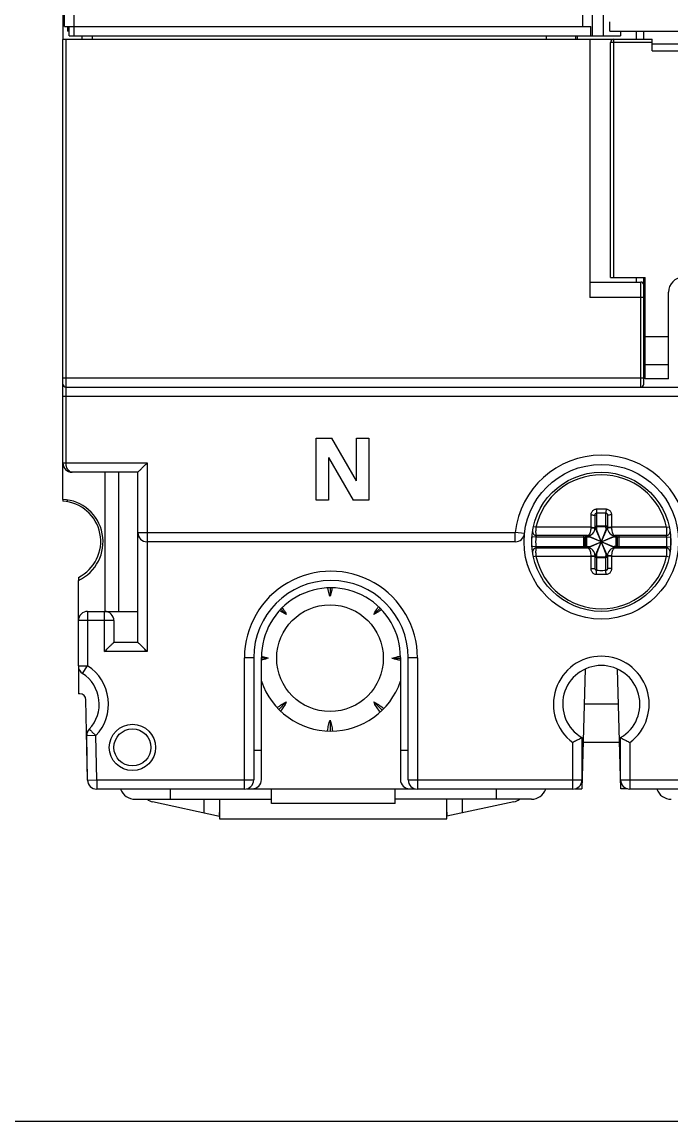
# Model space of a CAD drawing. Extents: x 0 to 557, y 0 to 248.
# Drawn here: x 125.6 to 167.7, y 12.1 to 83.2 of the extents above; entities that cross this region are included whole.
import ezdxf

# ---------------------------------------------------------------- set-up
doc = ezdxf.new("R2010")
doc.units = 0

# ---------------------------------------------------------------- blocks, each defined once
blk = doc.blocks.new('LV429640ATNSX22A 1')
for p, q in [((-199.7, 81.741), (-199.7, -6.913)), ((-199.6, -7.213), (-199.6, 79.279)), ((-164.7, -7.813), (-164.7, 78.904)), ((-165.45, 74.487), (-165.45, -7.813)), ((-166.05, -7.213), (-166.05, 73.887)), ((-199, 35.787), (-199, -7.213)), ((-199.7, -6.913), (-199.7, -8.045)), ((-199.6, -6.913), (-199.7, -6.913)), ((-164.3, -7.513), (-164.3, -6.913)), ((-199.6, -7.213), (-165.53, -7.213)), ((-199.4, -7.213), (-199.4, -7.513)), ((-199.3, -7.513), (-199.4, -7.513)), ((-199.3, -7.813), (-199.3, -7.213)), ((-199.3, -7.813), (-163.6, -7.813)), ((-199, -7.213), (-199, -7.813)), ((-198.45, -8.045), (-198.45, -7.813)), ((-197.779, -8.045), (-197.779, -7.813)), ((-168.4, -8.045), (-168.4, -7.813)), ((-166.521, -7.813), (-166.521, -8.045)), ((-166.4, -8.045), (-166.4, -7.813)), ((-165.53, -7.813), (-165.53, -7.213)), ((-164.3, -7.513), (-60.4, -7.513)), ((-163.6, -7.513), (-163.6, -7.813)), ((-162.6, -7.513), (-162.6, -8.035)), ((-162.1, -8.035), (-162.1, -7.513)), ((-199.7, -37.789), (-199.7, -8.045)), ((-164.111, -8.045), (-199.7, -8.045)), ((-199.5, -8.045), (-199.5, -35.435)), ((-165.6, -8.045), (-165.6, -24.735)), ((-164.25, -23.435), (-164.25, -8.235)), ((-161.55, -8.235), (-164.25, -8.235)), ((-164.05, -8.035), (-164.05, -23.435)), ((-164.05, -8.035), (-161.55, -8.035)), ((-161.55, -8.785), (-161.55, -8.035)), ((-161.55, -8.335), (-157.55, -8.335)), ((-161.55, -8.785), (-157.55, -8.785)), ((-164.25, -23.435), (-162, -23.435)), ((-162.6, -23.435), (-162.6, -23.735)), ((-162.1, -30.335), (-162.1, -23.435)), ((-162, -29.985), (-162, -23.435)), ((-165.6, -23.735), (-162.3, -23.735)), ((-162.3, -30.535), (-162.3, -23.735)), ((-162.1, -24.735), (-165.6, -24.735)), ((-160.5, -29.985), (-160.5, -24.385)), ((-160.5, -27.285), (-162, -27.285)), ((-162, -28.26), (-162.1, -28.26)), ((-162, -28.335), (-162.1, -28.335)), ((-162, -29.06), (-160.5, -29.06)), ((-162, -29.835), (-162.1, -29.835)), ((-199.7, -29.935), (-162.1, -29.935)), ((-199.5, -30.535), (-125.4, -30.535)), ((-162, -29.91), (-162.1, -29.91)), ((-160.5, -29.985), (-162, -29.985)), ((-125.4, -31.135), (-199.7, -31.135)), ((-183.3, -37.835), (-183.3, -33.835)), ((-183.3, -33.835), (-182.293, -33.835)), ((-180.7, -36.594), (-182.293, -33.835)), ((-180.7, -36.594), (-180.7, -33.835)), ((-180.7, -33.835), (-179.9, -33.835)), ((-179.9, -33.835), (-179.9, -37.835)), ((-199.7, -35.435), (-194.25, -35.435)), ((-194.25, -35.435), (-194.25, -47.635)), ((-182.5, -35.076), (-180.907, -37.835)), ((-182.5, -35.076), (-182.5, -37.835)), ((-194.85, -36.035), (-199.1, -36.035)), ((-196.995, -36.035), (-196.995, -45.035)), ((-196.1, -36.035), (-196.1, -45.035)), ((-194.85, -47.035), (-194.85, -36.035)), ((-199.7, -37.789), (-199.7, -37.916)), ((-199.4, -37.951), (-199.4, -37.824)), ((-182.5, -37.835), (-183.3, -37.835)), ((-179.9, -37.835), (-180.907, -37.835)), ((-165.25, -39.635), (-165.25, -38.831)), ((-165.15, -38.668), (-165.15, -39.59)), ((-164.55, -39.59), (-164.55, -38.668)), ((-164.45, -38.831), (-164.45, -39.635)), ((-169.081, -39.599), (-169.244, -39.563)), ((-165.513, -39.635), (-165.25, -39.635)), ((-164.465, -41.402), (-165.235, -39.668)), ((-165.235, -41.402), (-164.465, -39.668)), ((-164.531, -41.331), (-165.169, -39.738)), ((-165.169, -41.331), (-164.531, -39.739)), ((-164.55, -39.52), (-165.15, -39.52)), ((-164.55, -39.562), (-165.15, -39.562)), ((-164.187, -39.635), (-164.45, -39.635)), ((-160.619, -39.599), (-160.456, -39.563)), ((-194.85, -39.935), (-170.418, -39.935)), ((-169.821, -39.999), (-170.418, -39.935)), ((-170.418, -40.535), (-170.418, -39.935)), ((-169.089, -40.235), (-169.339, -40.217)), ((-169.339, -40.853), (-169.339, -40.217)), ((-165.795, -40.235), (-169.089, -40.235)), ((-165.75, -40.135), (-169.05, -40.135)), ((-165.98, -40.935), (-165.98, -40.135)), ((-165.884, -40.835), (-165.884, -40.235)), ((-165.862, -40.235), (-165.862, -40.835)), ((-165.81, -40.235), (-165.81, -40.835)), ((-163.983, -40.92), (-165.717, -40.15)), ((-165.717, -40.92), (-163.983, -40.15)), ((-164.054, -40.854), (-165.646, -40.216)), ((-165.646, -40.854), (-164.054, -40.216)), ((-160.65, -40.135), (-163.95, -40.135)), ((-160.611, -40.235), (-163.905, -40.235)), ((-163.89, -40.835), (-163.89, -40.235)), ((-163.838, -40.835), (-163.838, -40.235)), ((-163.816, -40.235), (-163.816, -40.835)), ((-163.72, -40.135), (-163.72, -40.935)), ((-160.611, -40.235), (-160.361, -40.217)), ((-160.361, -40.217), (-160.361, -40.853)), ((-170.418, -40.535), (-194.25, -40.535)), ((-169.089, -40.835), (-169.339, -40.853)), ((-169.089, -40.835), (-165.795, -40.835)), ((-169.05, -40.935), (-165.75, -40.935)), ((-163.95, -40.935), (-160.65, -40.935)), ((-163.905, -40.835), (-160.611, -40.835)), ((-160.611, -40.835), (-160.361, -40.853)), ((-169.081, -41.471), (-169.244, -41.507)), ((-165.513, -41.435), (-165.25, -41.435)), ((-165.25, -42.239), (-165.25, -41.435)), ((-165.15, -41.48), (-165.15, -42.401)), ((-165.15, -41.508), (-164.55, -41.508)), ((-165.15, -41.55), (-164.55, -41.55)), ((-164.55, -42.401), (-164.55, -41.48)), ((-164.187, -41.435), (-164.45, -41.435)), ((-164.45, -41.435), (-164.45, -42.239)), ((-160.619, -41.471), (-160.456, -41.507)), ((-198.7, -42.841), (-198.7, -43.033)), ((-198.7, -48.557), (-198.7, -43.033)), ((-182.41, -43.516), (-182.41, -44.061)), ((-198.1, -45.035), (-198.1, -48.557)), ((-198.1, -45.035), (-194.85, -45.035)), ((-197, -47.635), (-197, -45.035)), ((-185.586, -44.888), (-185.24, -45.233)), ((-179.58, -45.233), (-179.174, -44.828)), ((-196.4, -45.635), (-198.7, -45.635)), ((-196.4, -45.635), (-196.4, -47.035)), ((-196.4, -47.035), (-194.85, -47.035)), ((-194.25, -47.635), (-197, -47.635)), ((-187.35, -48.035), (-187.95, -48.035)), ((-187.95, -56.535), (-187.95, -48.035)), ((-187.35, -48.035), (-187.35, -55.935)), ((-186.852, -55.913), (-186.852, -48.014)), ((-186.412, -48.063), (-186.852, -48.063)), ((-178.408, -48.063), (-177.852, -48.063)), ((-177.852, -48.013), (-177.852, -55.914)), ((-176.75, -48.035), (-177.35, -48.035)), ((-177.35, -55.935), (-177.35, -48.035)), ((-176.75, -48.035), (-176.75, -56.535)), ((-198.7, -48.557), (-198.7, -50.363)), ((-198.7, -48.557), (-198.1, -48.557)), ((-198.425, -49.061), (-198.1, -48.557)), ((-165.903, -48.77), (-166.106, -56.513)), ((-163.595, -56.513), (-163.797, -48.77)), ((-198.606, -50.363), (-198.7, -50.363)), ((-198.116, -55.924), (-198.206, -50.756)), ((-185.24, -50.893), (-185.723, -51.377)), ((-179.58, -50.893), (-179.038, -51.436)), ((-165.962, -51.013), (-163.739, -51.013)), ((-182.41, -52.066), (-182.41, -52.781)), ((-197.56, -53.066), (-198.16, -53.076)), ((-198.11, -55.945), (-198.16, -53.076)), ((-197.996, -52.653), (-197.915, -52.73)), ((-197.915, -52.73), (-197.853, -52.787)), ((-197.853, -52.787), (-197.818, -52.821)), ((-197.818, -52.821), (-197.56, -53.066)), ((-197.51, -55.935), (-197.56, -53.066)), ((-166.1, -53.2), (-166.1, -55.935)), ((-163.6, -55.935), (-163.6, -53.2)), ((-187.35, -54.013), (-186.852, -54.013)), ((-177.852, -54.013), (-177.35, -54.013)), ((-166.7, -56.535), (-166.7, -53.522)), ((-163.673, -53.513), (-166.027, -53.513)), ((-163, -53.522), (-163, -56.535)), ((-198.11, -55.945), (-197.51, -55.935)), ((-197.51, -55.935), (-187.35, -55.935)), ((-197.51, -55.935), (-197.51, -56.535)), ((-177.35, -55.935), (-166.1, -55.935)), ((-163.6, -55.935), (-152.35, -55.935)), ((-187.95, -56.535), (-197.51, -56.535)), ((-192.754, -56.535), (-192.754, -57.188)), ((-187.791, -56.513), (-187.452, -56.513)), ((-177.253, -56.533), (-187.452, -56.533)), ((-186.203, -57.463), (-186.203, -56.533)), ((-178.203, -57.463), (-178.203, -56.533)), ((-177.252, -56.514), (-176.908, -56.514)), ((-166.7, -56.535), (-176.75, -56.535)), ((-171.653, -56.535), (-171.653, -57.188)), ((-166.541, -56.513), (-166.106, -56.513)), ((-163.159, -56.513), (-163.595, -56.513)), ((-152.95, -56.535), (-163, -56.535)), ((-195.028, -57.188), (-186.203, -57.188)), ((-189.553, -58.311), (-193.894, -57.349)), ((-190.553, -58.089), (-190.553, -57.188)), ((-189.553, -57.188), (-189.553, -58.463)), ((-178.203, -57.463), (-186.203, -57.463)), ((-169.378, -57.188), (-178.203, -57.188)), ((-174.853, -58.463), (-174.853, -57.188)), ((-170.513, -57.36), (-174.853, -58.29)), ((-173.853, -57.188), (-173.853, -58.076)), ((-189.553, -58.463), (-174.853, -58.463))]:
    blk.add_line(p, q)
at = {"color": 7}
blk.add_lwpolyline([(-328, -78), (222, -78), (222, 142), (-328, 142)], close=True, dxfattribs=at)
for centre, radius in [((-164.85, -40.535), 5), ((-164.85, -40.535), 4.5), ((-182.41, -48.063), 3.45), ((-195.2, -53.835), 1.5), ((-195.2, -53.835), 1.2)]:
    blk.add_circle(centre, radius)
for centre, radius, start, end in [((-164.05, -8.235), 0.2, 90, 180), ((-159.55, -24.385), 0.95, 0, 180), ((-162.3, -23.935), 0.2, 0, 90), ((-199.5, -30.335), 0.2, 180.00018, 270), ((-162.3, -30.335), 0.2, 270, 359.99915), ((-199.1, -35.435), 0.6, 180, 270), ((-164.85, -40.535), 5.6, 6.15064, 173.84936), ((-164.85, -40.535), 4.333, 12.47309, 167.52691), ((-199.85, -40.535), 2.75, 294.71985, 86.87322), ((-199.85, -40.51), 2.599, 11.4703, 86.6814), ((-165.75, -39.635), 0.5, 270, 0), ((-163.95, -39.635), 0.5, 180, 270), ((-199.851, -40.51), 2.599, 296.28107, 11.4703), ((-194.25, -39.935), 0.6, 180, 270), ((-170.418, -39.935), 0.6, 270, 353.84936), ((-169.05, -39.885), 0.25, 171.20259, 270), ((-164.85, -40.535), 4.25, 175.95223, 184.04777), ((-160.65, -39.885), 0.25, 269.99996, 8.79727), ((-164.85, -40.535), 4.25, 355.95223, 4.04777), ((-169.05, -41.185), 0.25, 89.99996, 188.79727), ((-165.75, -41.435), 0.5, 0, 90), ((-163.95, -41.435), 0.5, 90, 180), ((-160.65, -41.185), 0.25, 351.20259, 90), ((-164.85, -40.535), 4.333, 192.47309, 347.52691), ((-182.35, -48.035), 5.6, 0, 180.00062), ((-182.35, -48.035), 5, 0, 180), ((-182.352, -48.013), 4.5, 359.99999, 180.00384), ((-198.1, -45.635), 0.6, 90, 180), ((-197, -45.635), 0.6, 0, 90), ((-164.85, -51.035), 3.1, 306.63921, 233.36079), ((-198.1, -48.557), 0.6, 180, 237.15468), ((-199.7, -51.035), 2.95, 316.49112, 57.15487), ((-164.85, -51.035), 2.5, 300, 240), ((-199.7, -51.035), 2.35, 316.49111, 57.15468), ((-182.35, -48.033), 4.75, 198.57041, 341.27007), ((-198.606, -50.763), 0.4, 0.75185, 90), ((-197.56, -53.066), 0.6, 136.49111, 181), ((-197.516, -55.913), 0.6, 181.00842, 196.17438), ((-197.51, -55.935), 0.6, 181, 270), ((-187.95, -55.935), 0.6, 270, 0), ((-187.452, -55.913), 0.6, 269.99677, 360), ((-177.252, -55.914), 0.6, 180.00032, 269.94895), ((-176.75, -55.935), 0.6, 180, 270), ((-166.7, -55.935), 0.6, 270, 0), ((-163, -55.935), 0.6, 180, 270), ((-195.028, -56.188), 1, 200.28799, 270), ((-169.378, -56.188), 1, 270.0002, 339.71199), ((-160.322, -56.188), 1, 200.28799, 270), ((-193.678, -56.373), 1, 234.67389, 257.51092), ((-170.728, -56.384), 1, 282.43176, 306.38253)]:
    blk.add_arc(centre, radius, start, end)
for points, knots in [([(-199.1, -36.035), (-199.144, -36.035), (-199.232, -36.012), (-199.339, -35.926), (-199.419, -35.809), (-199.472, -35.674), (-199.496, -35.546), (-199.5, -35.466), (-199.5, -35.435)], [0, 0, 0, 0, 0.130511, 0.2629632, 0.4033116, 0.5506783, 0.6958514, 0.7904779, 0.7904779, 0.7904779, 0.7904779]), ([(-194.85, -36.035), (-194.841, -36.025), (-194.804, -35.989), (-194.724, -35.91), (-194.599, -35.784), (-194.435, -35.62), (-194.315, -35.5), (-194.25, -35.435)], [0, 0, 0, 0, 0.0402334, 0.155377, 0.3364328, 0.573722, 0.8485282, 0.8485282, 0.8485282, 0.8485282]), ([(-165.513, -38.798), (-165.513, -38.775), (-165.509, -38.727), (-165.489, -38.653), (-165.453, -38.579), (-165.398, -38.51), (-165.325, -38.455), (-165.243, -38.42), (-165.184, -38.412), (-165.156, -38.411)], [0, 0, 0, 0, 0.0686055, 0.1439426, 0.226554, 0.3151503, 0.4062368, 0.4967444, 0.5814957, 0.5814957, 0.5814957, 0.5814957]), ([(-165.513, -38.798), (-165.48, -38.797), (-165.419, -38.799), (-165.334, -38.805), (-165.287, -38.813), (-165.25, -38.823), (-165.25, -38.831)], [0, 0, 0, 0, 0.0995172, 0.1852358, 0.2437846, 0.2679334, 0.2679334, 0.2679334, 0.2679334]), ([(-165.513, -39.599), (-165.513, -39.517), (-165.513, -39.346), (-165.513, -39.079), (-165.513, -38.894), (-165.513, -38.798)], [0, 0, 0, 0, 0.2451334, 0.5135022, 0.8014853, 0.8014853, 0.8014853, 0.8014853]), ([(-165.25, -38.831), (-165.25, -38.821), (-165.249, -38.802), (-165.244, -38.771), (-165.234, -38.741), (-165.219, -38.712), (-165.199, -38.689), (-165.175, -38.673), (-165.158, -38.669), (-165.15, -38.668)], [0, 0, 0, 0, 0.0284303, 0.0592124, 0.0918038, 0.1246929, 0.1556434, 0.1834244, 0.2075979, 0.2075979, 0.2075979, 0.2075979]), ([(-165.156, -38.411), (-165.088, -38.41), (-164.952, -38.409), (-164.749, -38.409), (-164.612, -38.41), (-164.544, -38.411)], [0, 0, 0, 0, 0.2025636, 0.4076196, 0.6117272, 0.6117272, 0.6117272, 0.6117272]), ([(-165.156, -38.411), (-165.156, -38.445), (-165.155, -38.508), (-165.153, -38.594), (-165.151, -38.646), (-165.15, -38.668)], [0, 0, 0, 0, 0.1001381, 0.1907363, 0.2572488, 0.2572488, 0.2572488, 0.2572488]), ([(-165.15, -38.668), (-165.084, -38.668), (-164.951, -38.666), (-164.751, -38.666), (-164.617, -38.668), (-164.55, -38.668)], [0, 0, 0, 0, 0.1989894, 0.3995198, 0.6000139, 0.6000139, 0.6000139, 0.6000139]), ([(-164.544, -38.411), (-164.544, -38.445), (-164.545, -38.508), (-164.547, -38.594), (-164.549, -38.646), (-164.55, -38.668)], [0, 0, 0, 0, 0.1001378, 0.190736, 0.257248, 0.257248, 0.257248, 0.257248]), ([(-164.55, -38.668), (-164.542, -38.669), (-164.525, -38.673), (-164.502, -38.688), (-164.482, -38.712), (-164.467, -38.741), (-164.457, -38.771), (-164.451, -38.802), (-164.45, -38.821), (-164.45, -38.831)], [0, 0, 0, 0, 0.0240864, 0.0517359, 0.0826458, 0.1155786, 0.1482428, 0.1791, 0.2075994, 0.2075994, 0.2075994, 0.2075994]), ([(-164.544, -38.411), (-164.516, -38.412), (-164.458, -38.42), (-164.375, -38.454), (-164.303, -38.51), (-164.248, -38.578), (-164.211, -38.653), (-164.191, -38.727), (-164.187, -38.775), (-164.187, -38.798)], [0, 0, 0, 0, 0.0844544, 0.1745763, 0.2656171, 0.3543791, 0.4371975, 0.5127248, 0.5814975, 0.5814975, 0.5814975, 0.5814975]), ([(-164.187, -38.798), (-164.22, -38.797), (-164.281, -38.799), (-164.366, -38.805), (-164.413, -38.813), (-164.45, -38.823), (-164.45, -38.831)], [0, 0, 0, 0, 0.0995172, 0.1852358, 0.2437845, 0.2679333, 0.2679333, 0.2679333, 0.2679333]), ([(-164.187, -38.798), (-164.187, -38.895), (-164.187, -39.082), (-164.187, -39.349), (-164.187, -39.518), (-164.187, -39.599)], [0, 0, 0, 0, 0.2923982, 0.5595968, 0.8014853, 0.8014853, 0.8014853, 0.8014853]), ([(-169.081, -39.599), (-169.085, -39.633), (-169.092, -39.701), (-169.099, -39.806), (-169.1, -39.908), (-169.097, -39.999), (-169.086, -40.07), (-169.076, -40.115), (-169.058, -40.135), (-169.05, -40.135)], [0, 0, 0, 0, 0.1011592, 0.2076643, 0.3132474, 0.407516, 0.4809532, 0.526858, 0.54949, 0.54949, 0.54949, 0.54949]), ([(-165.513, -39.599), (-165.608, -39.599), (-165.802, -39.599), (-166.106, -39.599), (-166.436, -39.599), (-166.799, -39.599), (-167.194, -39.599), (-167.621, -39.599), (-168.079, -39.599), (-168.57, -39.599), (-168.907, -39.599), (-169.081, -39.599)], [0, 0, 0, 0, 0.284634, 0.583745, 0.912593, 1.274918, 1.670146, 2.09758, 2.55637, 3.046106, 3.56801, 3.56801, 3.56801, 3.56801]), ([(-165.75, -40.135), (-165.721, -40.135), (-165.658, -40.106), (-165.593, -40.018), (-165.546, -39.902), (-165.519, -39.77), (-165.513, -39.68), (-165.513, -39.635)], [0, 0, 0, 0, 0.0857154, 0.1935589, 0.3219294, 0.4600473, 0.5939554, 0.5939554, 0.5939554, 0.5939554]), ([(-165.513, -39.635), (-165.513, -39.629), (-165.513, -39.617), (-165.513, -39.605), (-165.513, -39.599)], [0, 0, 0, 0, 0.01817785, 0.03583874, 0.03583874, 0.03583874, 0.03583874]), ([(-165.413, -39.6), (-165.385, -39.601), (-165.332, -39.601), (-165.29, -39.611), (-165.25, -39.61), (-165.25, -39.617)], [0, 0, 0, 0, 0.08551, 0.1433196, 0.1647829, 0.1647829, 0.1647829, 0.1647829]), ([(-165.261, -39.738), (-165.259, -39.731), (-165.256, -39.717), (-165.251, -39.697), (-165.245, -39.68), (-165.239, -39.671), (-165.235, -39.668)], [0, 0, 0, 0, 0.02227813, 0.04272751, 0.06093428, 0.07551171, 0.07551171, 0.07551171, 0.07551171]), ([(-165.25, -39.607), (-165.25, -39.598), (-165.234, -39.578), (-165.208, -39.569), (-165.189, -39.565), (-165.184, -39.565)], [0, 0, 0, 0, 0.02606707, 0.06616314, 0.08229637, 0.08229637, 0.08229637, 0.08229637]), ([(-165.25, -39.635), (-165.25, -39.626), (-165.234, -39.606), (-165.208, -39.598), (-165.189, -39.594), (-165.184, -39.593)], [0, 0, 0, 0, 0.026066, 0.06616128, 0.0822948, 0.0822948, 0.0822948, 0.0822948]), ([(-165.169, -39.738), (-165.172, -39.73), (-165.179, -39.713), (-165.192, -39.692), (-165.205, -39.675), (-165.218, -39.665), (-165.228, -39.665), (-165.231, -39.666)], [0, 0, 0, 0, 0.0283478, 0.0532815, 0.0748872, 0.0920764, 0.1014859, 0.1014859, 0.1014859, 0.1014859]), ([(-165.215, -39.54), (-165.21, -39.537), (-165.2, -39.531), (-165.19, -39.527), (-165.184, -39.525)], [0, 0, 0, 0, 0.01681323, 0.03392807, 0.03392807, 0.03392807, 0.03392807]), ([(-165.15, -39.59), (-165.15, -39.615), (-165.153, -39.665), (-165.162, -39.715), (-165.169, -39.739)], [0, 0, 0, 0, 0.0754848, 0.149718, 0.149718, 0.149718, 0.149718]), ([(-164.531, -39.739), (-164.538, -39.715), (-164.547, -39.665), (-164.55, -39.615), (-164.55, -39.59)], [0, 0, 0, 0, 0.0742087, 0.149722, 0.149722, 0.149722, 0.149722]), ([(-164.45, -39.607), (-164.45, -39.598), (-164.466, -39.578), (-164.492, -39.569), (-164.51, -39.566), (-164.516, -39.565)], [0, 0, 0, 0, 0.02575795, 0.06597454, 0.08217418, 0.08217418, 0.08217418, 0.08217418]), ([(-164.45, -39.635), (-164.45, -39.626), (-164.466, -39.606), (-164.492, -39.598), (-164.511, -39.594), (-164.516, -39.593)], [0, 0, 0, 0, 0.02606706, 0.06616314, 0.08229636, 0.08229636, 0.08229636, 0.08229636]), ([(-164.465, -39.668), (-164.468, -39.665), (-164.48, -39.664), (-164.495, -39.675), (-164.504, -39.687), (-164.51, -39.695), (-164.511, -39.698)], [0, 0, 0, 0, 0.01414489, 0.03141149, 0.05261127, 0.06060313, 0.06060313, 0.06060313, 0.06060313]), ([(-164.439, -39.738), (-164.441, -39.731), (-164.444, -39.717), (-164.449, -39.697), (-164.455, -39.68), (-164.461, -39.671), (-164.465, -39.668)], [0, 0, 0, 0, 0.02223904, 0.04270095, 0.06093086, 0.07551201, 0.07551201, 0.07551201, 0.07551201]), ([(-164.287, -39.6), (-164.315, -39.601), (-164.368, -39.601), (-164.41, -39.611), (-164.45, -39.61), (-164.45, -39.617)], [0, 0, 0, 0, 0.0855099, 0.1433196, 0.1647829, 0.1647829, 0.1647829, 0.1647829]), ([(-160.619, -39.599), (-160.793, -39.599), (-161.131, -39.599), (-161.621, -39.599), (-162.079, -39.599), (-162.507, -39.599), (-162.902, -39.599), (-163.264, -39.599), (-163.594, -39.599), (-163.898, -39.599), (-164.092, -39.599), (-164.187, -39.599)], [0, 0, 0, 0, 0.521932, 1.011689, 1.470493, 1.89794, 2.293184, 2.655521, 2.984393, 3.283507, 3.56801, 3.56801, 3.56801, 3.56801]), ([(-164.187, -39.599), (-164.187, -39.605), (-164.187, -39.617), (-164.187, -39.629), (-164.187, -39.635)], [0, 0, 0, 0, 0.01766099, 0.03583874, 0.03583874, 0.03583874, 0.03583874]), ([(-164.187, -39.635), (-164.187, -39.68), (-164.182, -39.77), (-164.154, -39.902), (-164.107, -40.018), (-164.042, -40.106), (-163.979, -40.135), (-163.95, -40.135)], [0, 0, 0, 0, 0.1339076, 0.2720257, 0.4003964, 0.5082394, 0.5939557, 0.5939557, 0.5939557, 0.5939557]), ([(-160.65, -40.135), (-160.642, -40.135), (-160.624, -40.115), (-160.614, -40.07), (-160.603, -39.999), (-160.6, -39.908), (-160.601, -39.806), (-160.608, -39.701), (-160.615, -39.633), (-160.619, -39.599)], [0, 0, 0, 0, 0.022622, 0.0685253, 0.1419848, 0.236287, 0.3418926, 0.4483892, 0.5494906, 0.5494906, 0.5494906, 0.5494906]), ([(-169.05, -40.135), (-169.053, -40.14), (-169.06, -40.153), (-169.07, -40.176), (-169.081, -40.204), (-169.087, -40.225), (-169.089, -40.235)], [0, 0, 0, 0, 0.0187148, 0.0440151, 0.0759374, 0.1077522, 0.1077522, 0.1077522, 0.1077522]), ([(-165.82, -40.141), (-165.825, -40.143), (-165.846, -40.153), (-165.867, -40.174), (-165.876, -40.195), (-165.878, -40.201)], [0, 0, 0, 0, 0.01694014, 0.06782964, 0.08515314, 0.08515314, 0.08515314, 0.08515314]), ([(-165.827, -40.158), (-165.836, -40.166), (-165.847, -40.18), (-165.854, -40.195), (-165.856, -40.201)], [0, 0, 0, 0, 0.03424847, 0.05157209, 0.05157209, 0.05157209, 0.05157209]), ([(-165.765, -40.135), (-165.782, -40.135), (-165.805, -40.141), (-165.823, -40.155), (-165.827, -40.158)], [0, 0, 0, 0, 0.05012009, 0.06715642, 0.06715642, 0.06715642, 0.06715642]), ([(-165.765, -40.135), (-165.774, -40.135), (-165.793, -40.151), (-165.802, -40.177), (-165.806, -40.195), (-165.807, -40.201)], [0, 0, 0, 0, 0.02574366, 0.06591584, 0.08212123, 0.08212123, 0.08212123, 0.08212123]), ([(-165.646, -40.216), (-165.67, -40.222), (-165.72, -40.232), (-165.77, -40.235), (-165.795, -40.235)], [0, 0, 0, 0, 0.0741826, 0.1497294, 0.1497294, 0.1497294, 0.1497294]), ([(-165.75, -40.135), (-165.759, -40.135), (-165.779, -40.151), (-165.787, -40.177), (-165.791, -40.195), (-165.792, -40.201)], [0, 0, 0, 0, 0.02606707, 0.06616314, 0.08229636, 0.08229636, 0.08229636, 0.08229636]), ([(-165.717, -40.15), (-165.72, -40.153), (-165.721, -40.165), (-165.714, -40.174), (-165.71, -40.178)], [0, 0, 0, 0, 0.01414468, 0.03141043, 0.03141043, 0.03141043, 0.03141043]), ([(-165.647, -40.124), (-165.654, -40.126), (-165.668, -40.129), (-165.688, -40.134), (-165.705, -40.14), (-165.714, -40.146), (-165.717, -40.15)], [0, 0, 0, 0, 0.02223725, 0.04269836, 0.06092843, 0.07550805, 0.07550805, 0.07550805, 0.07550805]), ([(-165.71, -40.178), (-165.705, -40.183), (-165.693, -40.193), (-165.68, -40.201), (-165.672, -40.205)], [0, 0, 0, 0, 0.02119907, 0.04643887, 0.04643887, 0.04643887, 0.04643887]), ([(-164.054, -40.216), (-164.045, -40.213), (-164.029, -40.206), (-164.007, -40.193), (-163.99, -40.18), (-163.98, -40.167), (-163.98, -40.157), (-163.981, -40.154)], [0, 0, 0, 0, 0.0283477, 0.0532806, 0.0748854, 0.0920738, 0.1014832, 0.1014832, 0.1014832, 0.1014832]), ([(-163.905, -40.235), (-163.93, -40.235), (-163.98, -40.232), (-164.03, -40.222), (-164.054, -40.216)], [0, 0, 0, 0, 0.0755715, 0.1497317, 0.1497317, 0.1497317, 0.1497317]), ([(-164.053, -40.124), (-164.046, -40.126), (-164.032, -40.129), (-164.012, -40.134), (-163.996, -40.14), (-163.986, -40.146), (-163.983, -40.15)], [0, 0, 0, 0, 0.02227705, 0.04272547, 0.06093149, 0.07550845, 0.07550845, 0.07550845, 0.07550845]), ([(-163.95, -40.135), (-163.941, -40.135), (-163.921, -40.151), (-163.913, -40.177), (-163.909, -40.195), (-163.908, -40.201)], [0, 0, 0, 0, 0.02606593, 0.06616117, 0.08229471, 0.08229471, 0.08229471, 0.08229471]), ([(-163.935, -40.135), (-163.918, -40.135), (-163.896, -40.141), (-163.878, -40.154), (-163.873, -40.158)], [0, 0, 0, 0, 0.04960304, 0.06665907, 0.06665907, 0.06665907, 0.06665907]), ([(-163.935, -40.135), (-163.926, -40.135), (-163.906, -40.151), (-163.898, -40.177), (-163.894, -40.195), (-163.893, -40.201)], [0, 0, 0, 0, 0.02606707, 0.06616314, 0.08229636, 0.08229636, 0.08229636, 0.08229636]), ([(-163.865, -40.148), (-163.85, -40.157), (-163.833, -40.174), (-163.824, -40.195), (-163.822, -40.201)], [0, 0, 0, 0, 0.05088955, 0.06821316, 0.06821316, 0.06821316, 0.06821316]), ([(-163.861, -40.17), (-163.858, -40.175), (-163.851, -40.184), (-163.846, -40.195), (-163.844, -40.201)], [0, 0, 0, 0, 0.01735271, 0.03476827, 0.03476827, 0.03476827, 0.03476827]), ([(-160.611, -40.235), (-160.613, -40.225), (-160.619, -40.204), (-160.63, -40.176), (-160.64, -40.153), (-160.647, -40.14), (-160.65, -40.135)], [0, 0, 0, 0, 0.0318147, 0.0637371, 0.0890374, 0.1077522, 0.1077522, 0.1077522, 0.1077522]), ([(-169.05, -40.935), (-169.058, -40.935), (-169.076, -40.955), (-169.086, -41), (-169.097, -41.071), (-169.1, -41.162), (-169.099, -41.264), (-169.092, -41.369), (-169.085, -41.437), (-169.081, -41.471)], [0, 0, 0, 0, 0.022622, 0.0685253, 0.1419848, 0.236287, 0.3418926, 0.4483892, 0.5494906, 0.5494906, 0.5494906, 0.5494906]), ([(-169.089, -40.835), (-169.087, -40.845), (-169.081, -40.866), (-169.07, -40.893), (-169.06, -40.916), (-169.053, -40.929), (-169.05, -40.935)], [0, 0, 0, 0, 0.0318147, 0.0637371, 0.0890374, 0.1077522, 0.1077522, 0.1077522, 0.1077522]), ([(-165.835, -40.922), (-165.85, -40.913), (-165.867, -40.895), (-165.876, -40.875), (-165.878, -40.869)], [0, 0, 0, 0, 0.05088955, 0.06821316, 0.06821316, 0.06821316, 0.06821316]), ([(-165.839, -40.9), (-165.842, -40.895), (-165.849, -40.885), (-165.854, -40.875), (-165.856, -40.869)], [0, 0, 0, 0, 0.01735271, 0.03476827, 0.03476827, 0.03476827, 0.03476827]), ([(-165.765, -40.935), (-165.782, -40.935), (-165.804, -40.929), (-165.822, -40.916), (-165.827, -40.912)], [0, 0, 0, 0, 0.04960304, 0.06665908, 0.06665908, 0.06665908, 0.06665908]), ([(-165.765, -40.935), (-165.774, -40.935), (-165.794, -40.919), (-165.802, -40.893), (-165.806, -40.874), (-165.807, -40.869)], [0, 0, 0, 0, 0.02606707, 0.06616314, 0.08229637, 0.08229637, 0.08229637, 0.08229637]), ([(-165.795, -40.835), (-165.77, -40.835), (-165.72, -40.838), (-165.67, -40.847), (-165.646, -40.854)], [0, 0, 0, 0, 0.0755715, 0.1497317, 0.1497317, 0.1497317, 0.1497317]), ([(-165.75, -40.935), (-165.759, -40.935), (-165.779, -40.919), (-165.787, -40.893), (-165.791, -40.874), (-165.792, -40.869)], [0, 0, 0, 0, 0.02606593, 0.06616117, 0.08229471, 0.08229471, 0.08229471, 0.08229471]), ([(-165.513, -41.435), (-165.513, -41.39), (-165.519, -41.3), (-165.546, -41.168), (-165.593, -41.052), (-165.658, -40.964), (-165.721, -40.935), (-165.75, -40.935)], [0, 0, 0, 0, 0.1339076, 0.2720257, 0.4003964, 0.5082394, 0.5939557, 0.5939557, 0.5939557, 0.5939557]), ([(-165.646, -40.854), (-165.655, -40.857), (-165.671, -40.864), (-165.693, -40.877), (-165.71, -40.89), (-165.72, -40.903), (-165.72, -40.913), (-165.719, -40.916)], [0, 0, 0, 0, 0.0283477, 0.0532806, 0.0748854, 0.0920738, 0.1014832, 0.1014832, 0.1014832, 0.1014832]), ([(-165.647, -40.946), (-165.654, -40.944), (-165.668, -40.941), (-165.688, -40.936), (-165.705, -40.93), (-165.714, -40.924), (-165.717, -40.92)], [0, 0, 0, 0, 0.02227705, 0.04272547, 0.06093149, 0.07550845, 0.07550845, 0.07550845, 0.07550845]), ([(-163.95, -40.935), (-163.979, -40.935), (-164.042, -40.964), (-164.107, -41.052), (-164.154, -41.168), (-164.182, -41.3), (-164.187, -41.39), (-164.187, -41.435)], [0, 0, 0, 0, 0.0857154, 0.1935589, 0.3219294, 0.4600473, 0.5939554, 0.5939554, 0.5939554, 0.5939554]), ([(-163.905, -40.835), (-163.93, -40.835), (-163.98, -40.838), (-164.03, -40.847), (-164.054, -40.854)], [0, 0, 0, 0, 0.0753321, 0.1496914, 0.1496914, 0.1496914, 0.1496914]), ([(-164.053, -40.946), (-164.046, -40.944), (-164.032, -40.941), (-164.012, -40.936), (-163.996, -40.93), (-163.986, -40.924), (-163.983, -40.92)], [0, 0, 0, 0, 0.02221081, 0.04255589, 0.06104522, 0.07551541, 0.07551541, 0.07551541, 0.07551541]), ([(-163.99, -40.892), (-163.994, -40.887), (-164.006, -40.877), (-164.02, -40.869), (-164.027, -40.866)], [0, 0, 0, 0, 0.0209119, 0.04607775, 0.04607775, 0.04607775, 0.04607775]), ([(-163.983, -40.92), (-163.98, -40.916), (-163.979, -40.904), (-163.986, -40.896), (-163.99, -40.892)], [0, 0, 0, 0, 0.01458251, 0.03123653, 0.03123653, 0.03123653, 0.03123653]), ([(-163.905, -40.835), (-163.905, -40.852), (-163.909, -40.882), (-163.921, -40.917), (-163.937, -40.931), (-163.942, -40.933)], [0, 0, 0, 0, 0.050359, 0.0904545, 0.1092398, 0.1092398, 0.1092398, 0.1092398]), ([(-163.89, -40.835), (-163.89, -40.852), (-163.894, -40.882), (-163.906, -40.917), (-163.921, -40.931), (-163.927, -40.933)], [0, 0, 0, 0, 0.0503577, 0.0904538, 0.1092396, 0.1092396, 0.1092396, 0.1092396]), ([(-163.838, -40.835), (-163.838, -40.852), (-163.847, -40.887), (-163.88, -40.922), (-163.907, -40.931), (-163.918, -40.933)], [0, 0, 0, 0, 0.0519316, 0.1030547, 0.1364663, 0.1364663, 0.1364663, 0.1364663]), ([(-163.816, -40.835), (-163.816, -40.852), (-163.825, -40.887), (-163.862, -40.925), (-163.896, -40.935), (-163.913, -40.935)], [0, 0, 0, 0, 0.0516475, 0.1025371, 0.1526572, 0.1526572, 0.1526572, 0.1526572]), ([(-160.65, -40.935), (-160.647, -40.93), (-160.641, -40.917), (-160.63, -40.894), (-160.619, -40.866), (-160.613, -40.846), (-160.611, -40.835)], [0, 0, 0, 0, 0.0178792, 0.0426, 0.0748566, 0.1077504, 0.1077504, 0.1077504, 0.1077504]), ([(-160.619, -41.471), (-160.615, -41.437), (-160.608, -41.368), (-160.601, -41.264), (-160.6, -41.162), (-160.603, -41.071), (-160.614, -41), (-160.624, -40.955), (-160.642, -40.935), (-160.65, -40.935)], [0, 0, 0, 0, 0.1011592, 0.2076643, 0.3132474, 0.407516, 0.4809532, 0.526858, 0.54949, 0.54949, 0.54949, 0.54949]), ([(-169.081, -41.471), (-168.907, -41.471), (-168.569, -41.471), (-168.079, -41.471), (-167.621, -41.471), (-167.193, -41.471), (-166.798, -41.471), (-166.436, -41.471), (-166.106, -41.471), (-165.802, -41.471), (-165.608, -41.471), (-165.513, -41.471)], [0, 0, 0, 0, 0.521932, 1.011689, 1.470493, 1.89794, 2.293184, 2.655521, 2.984393, 3.283507, 3.56801, 3.56801, 3.56801, 3.56801]), ([(-165.513, -41.471), (-165.513, -41.465), (-165.513, -41.453), (-165.513, -41.441), (-165.513, -41.435)], [0, 0, 0, 0, 0.01766099, 0.03583874, 0.03583874, 0.03583874, 0.03583874]), ([(-165.513, -42.272), (-165.513, -42.244), (-165.513, -42.184), (-165.513, -42.09), (-165.513, -41.988), (-165.513, -41.875), (-165.513, -41.751), (-165.513, -41.615), (-165.513, -41.521), (-165.513, -41.471)], [0, 0, 0, 0, 0.0858183, 0.1792338, 0.2814322, 0.3935658, 0.516742, 0.6522102, 0.8014853, 0.8014853, 0.8014853, 0.8014853]), ([(-165.413, -41.47), (-165.385, -41.469), (-165.335, -41.47), (-165.286, -41.457), (-165.255, -41.461), (-165.251, -41.456)], [0, 0, 0, 0, 0.0855099, 0.1433196, 0.1628273, 0.1628273, 0.1628273, 0.1628273]), ([(-165.261, -41.332), (-165.259, -41.339), (-165.256, -41.353), (-165.251, -41.373), (-165.245, -41.389), (-165.239, -41.399), (-165.235, -41.402)], [0, 0, 0, 0, 0.02223797, 0.04270049, 0.06093265, 0.07551204, 0.07551204, 0.07551204, 0.07551204]), ([(-165.25, -41.435), (-165.25, -41.444), (-165.234, -41.464), (-165.208, -41.472), (-165.189, -41.476), (-165.184, -41.477)], [0, 0, 0, 0, 0.02606706, 0.06616314, 0.08229636, 0.08229636, 0.08229636, 0.08229636]), ([(-165.25, -41.463), (-165.25, -41.472), (-165.234, -41.492), (-165.208, -41.501), (-165.19, -41.504), (-165.184, -41.505)], [0, 0, 0, 0, 0.02575795, 0.06597454, 0.08217417, 0.08217417, 0.08217417, 0.08217417]), ([(-165.235, -41.402), (-165.232, -41.405), (-165.22, -41.406), (-165.207, -41.396), (-165.201, -41.389), (-165.198, -41.385)], [0, 0, 0, 0, 0.01414489, 0.03141149, 0.04509897, 0.04509897, 0.04509897, 0.04509897]), ([(-165.198, -41.385), (-165.196, -41.383), (-165.193, -41.379), (-165.19, -41.375), (-165.189, -41.372)], [0, 0, 0, 0, 0.00753388, 0.01552575, 0.01552575, 0.01552575, 0.01552575]), ([(-165.169, -41.331), (-165.162, -41.355), (-165.153, -41.405), (-165.15, -41.455), (-165.15, -41.48)], [0, 0, 0, 0, 0.0742087, 0.149722, 0.149722, 0.149722, 0.149722]), ([(-164.55, -41.48), (-164.55, -41.455), (-164.547, -41.405), (-164.538, -41.355), (-164.531, -41.331)], [0, 0, 0, 0, 0.0754848, 0.149718, 0.149718, 0.149718, 0.149718]), ([(-164.531, -41.331), (-164.528, -41.34), (-164.521, -41.356), (-164.508, -41.378), (-164.495, -41.395), (-164.482, -41.405), (-164.472, -41.405), (-164.469, -41.404)], [0, 0, 0, 0, 0.0283478, 0.0532815, 0.0748872, 0.0920764, 0.1014859, 0.1014859, 0.1014859, 0.1014859]), ([(-164.45, -41.435), (-164.45, -41.444), (-164.466, -41.464), (-164.492, -41.472), (-164.511, -41.476), (-164.516, -41.477)], [0, 0, 0, 0, 0.026066, 0.06616128, 0.0822948, 0.0822948, 0.0822948, 0.0822948]), ([(-164.45, -41.463), (-164.45, -41.472), (-164.466, -41.492), (-164.492, -41.501), (-164.511, -41.504), (-164.516, -41.505)], [0, 0, 0, 0, 0.02606706, 0.06616314, 0.08229636, 0.08229636, 0.08229636, 0.08229636]), ([(-164.485, -41.53), (-164.49, -41.533), (-164.5, -41.539), (-164.51, -41.543), (-164.516, -41.545)], [0, 0, 0, 0, 0.01681323, 0.03392807, 0.03392807, 0.03392807, 0.03392807]), ([(-164.439, -41.332), (-164.441, -41.339), (-164.444, -41.353), (-164.449, -41.373), (-164.455, -41.389), (-164.461, -41.399), (-164.465, -41.402)], [0, 0, 0, 0, 0.02227813, 0.04272751, 0.06093428, 0.07551171, 0.07551171, 0.07551171, 0.07551171]), ([(-164.287, -41.47), (-164.315, -41.469), (-164.365, -41.47), (-164.414, -41.457), (-164.445, -41.461), (-164.449, -41.456)], [0, 0, 0, 0, 0.08551, 0.1433196, 0.1628273, 0.1628273, 0.1628273, 0.1628273]), ([(-164.187, -41.435), (-164.187, -41.441), (-164.187, -41.453), (-164.187, -41.465), (-164.187, -41.471)], [0, 0, 0, 0, 0.01817785, 0.03583874, 0.03583874, 0.03583874, 0.03583874]), ([(-164.187, -41.471), (-164.092, -41.471), (-163.898, -41.471), (-163.594, -41.471), (-163.264, -41.471), (-162.901, -41.471), (-162.506, -41.471), (-162.079, -41.471), (-161.621, -41.471), (-161.13, -41.471), (-160.793, -41.471), (-160.619, -41.471)], [0, 0, 0, 0, 0.284634, 0.583745, 0.912593, 1.274918, 1.670146, 2.09758, 2.55637, 3.046106, 3.56801, 3.56801, 3.56801, 3.56801]), ([(-164.187, -41.471), (-164.187, -41.521), (-164.187, -41.617), (-164.187, -41.753), (-164.187, -41.877), (-164.187, -41.989), (-164.187, -42.091), (-164.187, -42.185), (-164.187, -42.244), (-164.187, -42.272)], [0, 0, 0, 0, 0.1507243, 0.2867075, 0.4100161, 0.5219337, 0.6236486, 0.7164144, 0.8014853, 0.8014853, 0.8014853, 0.8014853]), ([(-165.513, -42.272), (-165.48, -42.273), (-165.419, -42.271), (-165.334, -42.265), (-165.287, -42.257), (-165.25, -42.247), (-165.25, -42.239)], [0, 0, 0, 0, 0.0995172, 0.1852358, 0.2437845, 0.2679333, 0.2679333, 0.2679333, 0.2679333]), ([(-165.156, -42.659), (-165.184, -42.658), (-165.242, -42.65), (-165.325, -42.616), (-165.397, -42.56), (-165.452, -42.491), (-165.489, -42.417), (-165.509, -42.343), (-165.513, -42.295), (-165.513, -42.272)], [0, 0, 0, 0, 0.0844544, 0.1745763, 0.2656171, 0.3543791, 0.4371975, 0.5127248, 0.5814975, 0.5814975, 0.5814975, 0.5814975]), ([(-165.15, -42.401), (-165.158, -42.401), (-165.175, -42.397), (-165.199, -42.381), (-165.218, -42.358), (-165.233, -42.329), (-165.244, -42.299), (-165.249, -42.268), (-165.25, -42.249), (-165.25, -42.239)], [0, 0, 0, 0, 0.0240864, 0.0517359, 0.0826458, 0.1155786, 0.1482428, 0.1791, 0.2075994, 0.2075994, 0.2075994, 0.2075994]), ([(-165.156, -42.659), (-165.156, -42.625), (-165.155, -42.562), (-165.153, -42.476), (-165.151, -42.424), (-165.15, -42.401)], [0, 0, 0, 0, 0.1001378, 0.190736, 0.257248, 0.257248, 0.257248, 0.257248]), ([(-164.55, -42.401), (-164.617, -42.402), (-164.751, -42.403), (-164.951, -42.403), (-165.084, -42.402), (-165.15, -42.401)], [0, 0, 0, 0, 0.2005115, 0.4010562, 0.6000139, 0.6000139, 0.6000139, 0.6000139]), ([(-164.45, -42.239), (-164.45, -42.248), (-164.451, -42.268), (-164.456, -42.298), (-164.466, -42.329), (-164.481, -42.358), (-164.501, -42.381), (-164.525, -42.397), (-164.542, -42.401), (-164.55, -42.401)], [0, 0, 0, 0, 0.0284303, 0.0592124, 0.0918038, 0.1246929, 0.1556434, 0.1834244, 0.2075979, 0.2075979, 0.2075979, 0.2075979]), ([(-164.544, -42.659), (-164.544, -42.625), (-164.545, -42.562), (-164.547, -42.476), (-164.549, -42.424), (-164.55, -42.401)], [0, 0, 0, 0, 0.1001381, 0.1907363, 0.2572488, 0.2572488, 0.2572488, 0.2572488]), ([(-164.187, -42.272), (-164.187, -42.295), (-164.191, -42.343), (-164.211, -42.417), (-164.247, -42.491), (-164.302, -42.56), (-164.375, -42.615), (-164.457, -42.65), (-164.516, -42.658), (-164.544, -42.659)], [0, 0, 0, 0, 0.0686055, 0.1439426, 0.226554, 0.3151503, 0.4062368, 0.4967444, 0.5814957, 0.5814957, 0.5814957, 0.5814957]), ([(-164.187, -42.272), (-164.22, -42.273), (-164.281, -42.271), (-164.366, -42.265), (-164.413, -42.257), (-164.45, -42.247), (-164.45, -42.239)], [0, 0, 0, 0, 0.0995172, 0.1852358, 0.2437846, 0.2679334, 0.2679334, 0.2679334, 0.2679334]), ([(-164.544, -42.659), (-164.612, -42.66), (-164.749, -42.661), (-164.952, -42.661), (-165.088, -42.66), (-165.156, -42.659)], [0, 0, 0, 0, 0.204125, 0.409196, 0.6117272, 0.6117272, 0.6117272, 0.6117272]), ([(-182.41, -44.061), (-182.449, -43.951), (-182.499, -43.772), (-182.533, -43.589), (-182.543, -43.522)], [0, 0, 0, 0, 0.3517875, 0.5557782, 0.5557782, 0.5557782, 0.5557782]), ([(-179.58, -45.233), (-179.529, -45.127), (-179.434, -44.957), (-179.322, -44.797), (-179.276, -44.735)], [0, 0, 0, 0, 0.3517865, 0.5848181, 0.5848181, 0.5848181, 0.5848181]), ([(-185.24, -45.233), (-185.346, -45.183), (-185.491, -45.101), (-185.629, -45.008), (-185.67, -44.98)], [0, 0, 0, 0, 0.3518011, 0.4995189, 0.4995189, 0.4995189, 0.4995189]), ([(-185.498, -44.798), (-185.468, -44.84), (-185.373, -44.98), (-185.29, -45.128), (-185.24, -45.233)], [0, 0, 0, 0, 0.1548141, 0.5063086, 0.5063086, 0.5063086, 0.5063086]), ([(-179.081, -44.929), (-179.143, -44.976), (-179.303, -45.087), (-179.474, -45.183), (-179.58, -45.233)], [0, 0, 0, 0, 0.2338347, 0.5853021, 0.5853021, 0.5853021, 0.5853021]), ([(-197, -47.635), (-196.935, -47.57), (-196.815, -47.45), (-196.652, -47.287), (-196.526, -47.161), (-196.446, -47.081), (-196.41, -47.045), (-196.4, -47.035)], [0, 0, 0, 0, 0.274286, 0.5111711, 0.6922419, 0.807862, 0.8485282, 0.8485282, 0.8485282, 0.8485282]), ([(-194.25, -47.635), (-194.315, -47.57), (-194.435, -47.45), (-194.598, -47.287), (-194.724, -47.161), (-194.804, -47.081), (-194.84, -47.045), (-194.85, -47.035)], [0, 0, 0, 0, 0.274286, 0.5111711, 0.6922419, 0.807862, 0.8485282, 0.8485282, 0.8485282, 0.8485282]), ([(-186.412, -48.063), (-186.523, -48.103), (-186.669, -48.144), (-186.818, -48.174), (-186.852, -48.18)], [0, 0, 0, 0, 0.3517919, 0.455463, 0.455463, 0.455463, 0.455463]), ([(-186.849, -47.947), (-186.816, -47.953), (-186.745, -47.968), (-186.674, -47.985), (-186.636, -47.995)], [0, 0, 0, 0, 0.1008377, 0.21812, 0.21812, 0.21812, 0.21812]), ([(-177.852, -48.199), (-177.925, -48.189), (-178.113, -48.154), (-178.297, -48.103), (-178.408, -48.063)], [0, 0, 0, 0, 0.2211115, 0.5725756, 0.5725756, 0.5725756, 0.5725756]), ([(-185.827, -51.266), (-185.737, -51.194), (-185.549, -51.058), (-185.346, -50.944), (-185.24, -50.893)], [0, 0, 0, 0, 0.3449913, 0.6964834, 0.6964834, 0.6964834, 0.6964834]), ([(-185.24, -50.893), (-185.29, -50.999), (-185.404, -51.203), (-185.541, -51.392), (-185.613, -51.481)], [0, 0, 0, 0, 0.3518006, 0.6976796, 0.6976796, 0.6976796, 0.6976796]), ([(-179.58, -50.893), (-179.474, -50.944), (-179.268, -51.059), (-179.056, -51.213), (-178.945, -51.305), (-178.926, -51.322)], [0, 0, 0, 0, 0.3517858, 0.7058983, 0.7838469, 0.7838469, 0.7838469, 0.7838469]), ([(-179.154, -51.544), (-179.17, -51.526), (-179.261, -51.416), (-179.414, -51.205), (-179.53, -50.999), (-179.58, -50.893)], [0, 0, 0, 0, 0.0739356, 0.4280303, 0.7795071, 0.7795071, 0.7795071, 0.7795071]), ([(-182.565, -52.776), (-182.564, -52.768), (-182.551, -52.643), (-182.513, -52.403), (-182.449, -52.176), (-182.41, -52.066)], [0, 0, 0, 0, 0.0230059, 0.3771607, 0.7286389, 0.7286389, 0.7286389, 0.7286389]), ([(-182.41, -52.066), (-182.371, -52.176), (-182.307, -52.403), (-182.268, -52.645), (-182.255, -52.771), (-182.255, -52.78)], [0, 0, 0, 0, 0.3517872, 0.7059577, 0.7325886, 0.7325886, 0.7325886, 0.7325886]), ([(-166.1, -53.2), (-166.113, -53.208), (-166.168, -53.239), (-166.286, -53.306), (-166.473, -53.406), (-166.619, -53.482), (-166.7, -53.522)], [0, 0, 0, 0, 0.0464425, 0.1872009, 0.409238, 0.6812205, 0.6812205, 0.6812205, 0.6812205]), ([(-163.6, -53.2), (-163.587, -53.208), (-163.533, -53.239), (-163.414, -53.305), (-163.228, -53.406), (-163.081, -53.482), (-163, -53.522)], [0, 0, 0, 0, 0.046254, 0.1864736, 0.4083174, 0.6812207, 0.6812207, 0.6812207, 0.6812207]), ([(-189.596, -58.301), (-189.582, -58.273), (-189.564, -58.201), (-189.557, -58.113), (-189.555, -58.058), (-189.555, -58.042)], [0, 0, 0, 0, 0.0961682, 0.2178848, 0.2637484, 0.2637484, 0.2637484, 0.2637484]), ([(-174.852, -58.026), (-174.852, -58.041), (-174.85, -58.096), (-174.845, -58.182), (-174.83, -58.253), (-174.819, -58.283)], [0, 0, 0, 0, 0.0438197, 0.1644144, 0.2594884, 0.2594884, 0.2594884, 0.2594884])]:
    blk.add_open_spline(points, degree=3, knots=knots)
for points in [[(-165.513, -39.599), (-165.48, -39.599), (-165.446, -39.6), (-165.413, -39.6)], [(-165.25, -39.607), (-165.25, -39.592), (-165.245, -39.576), (-165.237, -39.564)], [(-165.237, -39.564), (-165.231, -39.555), (-165.223, -39.547), (-165.215, -39.54)], [(-165.231, -39.666), (-165.232, -39.666), (-165.234, -39.667), (-165.235, -39.668)], [(-165.184, -39.525), (-165.173, -39.522), (-165.162, -39.52), (-165.15, -39.52)], [(-165.184, -39.565), (-165.173, -39.563), (-165.161, -39.562), (-165.15, -39.562)], [(-165.184, -39.593), (-165.173, -39.591), (-165.161, -39.59), (-165.15, -39.59)], [(-164.516, -39.525), (-164.527, -39.522), (-164.538, -39.52), (-164.55, -39.52)], [(-164.516, -39.565), (-164.527, -39.563), (-164.539, -39.562), (-164.55, -39.562)], [(-164.516, -39.593), (-164.527, -39.591), (-164.539, -39.59), (-164.55, -39.59)], [(-164.528, -39.729), (-164.529, -39.732), (-164.53, -39.735), (-164.531, -39.738)], [(-164.52, -39.713), (-164.523, -39.718), (-164.525, -39.724), (-164.528, -39.729)], [(-164.511, -39.698), (-164.514, -39.702), (-164.517, -39.707), (-164.52, -39.713)], [(-164.5, -39.532), (-164.505, -39.529), (-164.51, -39.527), (-164.516, -39.525)], [(-164.486, -39.54), (-164.49, -39.537), (-164.495, -39.534), (-164.5, -39.532)], [(-164.463, -39.563), (-164.469, -39.554), (-164.477, -39.546), (-164.486, -39.54)], [(-164.45, -39.607), (-164.45, -39.591), (-164.455, -39.576), (-164.463, -39.563)], [(-164.187, -39.599), (-164.22, -39.599), (-164.254, -39.6), (-164.287, -39.6)], [(-165.878, -40.201), (-165.882, -40.212), (-165.884, -40.223), (-165.884, -40.235)], [(-165.856, -40.201), (-165.86, -40.212), (-165.862, -40.223), (-165.862, -40.235)], [(-165.787, -40.135), (-165.798, -40.135), (-165.81, -40.137), (-165.82, -40.141)], [(-165.807, -40.201), (-165.809, -40.212), (-165.81, -40.223), (-165.81, -40.235)], [(-165.792, -40.201), (-165.794, -40.212), (-165.795, -40.224), (-165.795, -40.235)], [(-165.672, -40.205), (-165.667, -40.207), (-165.661, -40.21), (-165.656, -40.213)], [(-165.656, -40.213), (-165.653, -40.214), (-165.65, -40.215), (-165.646, -40.216)], [(-163.981, -40.154), (-163.981, -40.153), (-163.982, -40.151), (-163.983, -40.15)], [(-163.913, -40.135), (-163.902, -40.135), (-163.89, -40.137), (-163.88, -40.141)], [(-163.908, -40.201), (-163.906, -40.212), (-163.905, -40.224), (-163.905, -40.235)], [(-163.893, -40.201), (-163.891, -40.212), (-163.89, -40.224), (-163.89, -40.235)], [(-163.88, -40.141), (-163.875, -40.143), (-163.869, -40.145), (-163.865, -40.148)], [(-163.873, -40.158), (-163.869, -40.162), (-163.865, -40.166), (-163.861, -40.17)], [(-163.844, -40.201), (-163.84, -40.212), (-163.838, -40.223), (-163.838, -40.235)], [(-163.822, -40.201), (-163.818, -40.212), (-163.816, -40.223), (-163.816, -40.235)], [(-165.878, -40.869), (-165.882, -40.858), (-165.884, -40.847), (-165.884, -40.835)], [(-165.856, -40.869), (-165.86, -40.858), (-165.862, -40.847), (-165.862, -40.835)], [(-165.827, -40.912), (-165.831, -40.908), (-165.835, -40.904), (-165.839, -40.9)], [(-165.82, -40.929), (-165.825, -40.927), (-165.831, -40.924), (-165.835, -40.922)], [(-165.787, -40.935), (-165.798, -40.935), (-165.81, -40.933), (-165.82, -40.929)], [(-165.807, -40.869), (-165.809, -40.858), (-165.81, -40.846), (-165.81, -40.835)], [(-165.792, -40.869), (-165.794, -40.858), (-165.795, -40.846), (-165.795, -40.835)], [(-165.719, -40.916), (-165.719, -40.917), (-165.718, -40.919), (-165.717, -40.92)], [(-164.044, -40.857), (-164.047, -40.856), (-164.05, -40.855), (-164.054, -40.854)], [(-164.027, -40.866), (-164.033, -40.863), (-164.038, -40.86), (-164.044, -40.857)], [(-163.942, -40.933), (-163.945, -40.934), (-163.947, -40.935), (-163.95, -40.935)], [(-163.918, -40.933), (-163.924, -40.934), (-163.929, -40.935), (-163.935, -40.935)], [(-165.513, -41.471), (-165.48, -41.471), (-165.446, -41.47), (-165.413, -41.47)], [(-165.251, -41.456), (-165.25, -41.455), (-165.25, -41.454), (-165.25, -41.453)], [(-165.25, -41.463), (-165.25, -41.478), (-165.245, -41.494), (-165.237, -41.507)], [(-165.237, -41.507), (-165.231, -41.516), (-165.223, -41.523), (-165.214, -41.53)], [(-165.214, -41.53), (-165.21, -41.533), (-165.205, -41.536), (-165.2, -41.538)], [(-165.2, -41.538), (-165.195, -41.541), (-165.19, -41.543), (-165.184, -41.545)], [(-165.189, -41.372), (-165.186, -41.367), (-165.183, -41.362), (-165.18, -41.357)], [(-165.184, -41.477), (-165.173, -41.479), (-165.161, -41.48), (-165.15, -41.48)], [(-165.184, -41.505), (-165.173, -41.507), (-165.161, -41.508), (-165.15, -41.508)], [(-165.184, -41.545), (-165.173, -41.548), (-165.162, -41.55), (-165.15, -41.55)], [(-165.18, -41.357), (-165.177, -41.352), (-165.175, -41.346), (-165.172, -41.341)], [(-165.172, -41.341), (-165.171, -41.338), (-165.17, -41.334), (-165.169, -41.331)], [(-164.516, -41.477), (-164.527, -41.479), (-164.539, -41.48), (-164.55, -41.48)], [(-164.516, -41.505), (-164.527, -41.507), (-164.539, -41.508), (-164.55, -41.508)], [(-164.516, -41.545), (-164.527, -41.548), (-164.538, -41.55), (-164.55, -41.55)], [(-164.463, -41.506), (-164.469, -41.515), (-164.477, -41.523), (-164.485, -41.53)], [(-164.469, -41.404), (-164.468, -41.404), (-164.466, -41.403), (-164.465, -41.402)], [(-164.45, -41.463), (-164.45, -41.478), (-164.455, -41.494), (-164.463, -41.506)], [(-164.449, -41.456), (-164.45, -41.455), (-164.45, -41.454), (-164.45, -41.453)], [(-164.187, -41.471), (-164.22, -41.471), (-164.254, -41.47), (-164.287, -41.47)], [(-182.314, -43.723), (-182.339, -43.838), (-182.371, -43.951), (-182.41, -44.061)], [(-182.276, -43.517), (-182.286, -43.586), (-182.299, -43.655), (-182.314, -43.723)], [(-186.636, -47.995), (-186.561, -48.014), (-186.486, -48.037), (-186.412, -48.063)], [(-178.408, -48.063), (-178.297, -48.024), (-178.184, -47.992), (-178.069, -47.967)], [(-178.069, -47.967), (-177.999, -47.952), (-177.928, -47.939), (-177.856, -47.928)]]:
    blk.add_open_spline(points, degree=3)

msp = doc.modelspace()

# ---------------------------------------------------------------- block references
msp.add_blockref('LV429640ATNSX22A 1', (328, 90.121))

doc.saveas('drawing.dxf')
